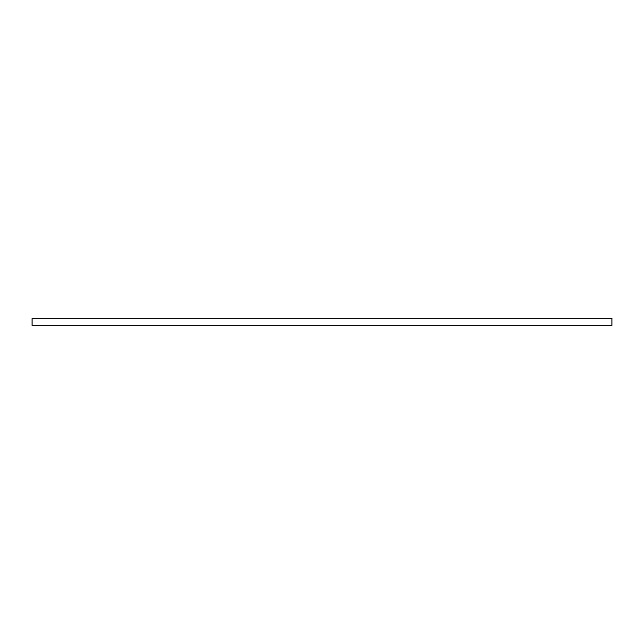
<?xml version="1.0" encoding="UTF-8"?>
<svg xmlns="http://www.w3.org/2000/svg" width="644" height="644" viewBox="0 0 644 644"><rect width="100%" height="100%" fill="white"/><g stroke="black" fill="none" stroke-linecap="round" stroke-linejoin="round"><path stroke-width="0.97" d="M611.8 318.506L32.2 318.506L32.2 325.494L611.8 325.494L611.8 318.506"/></g></svg>
